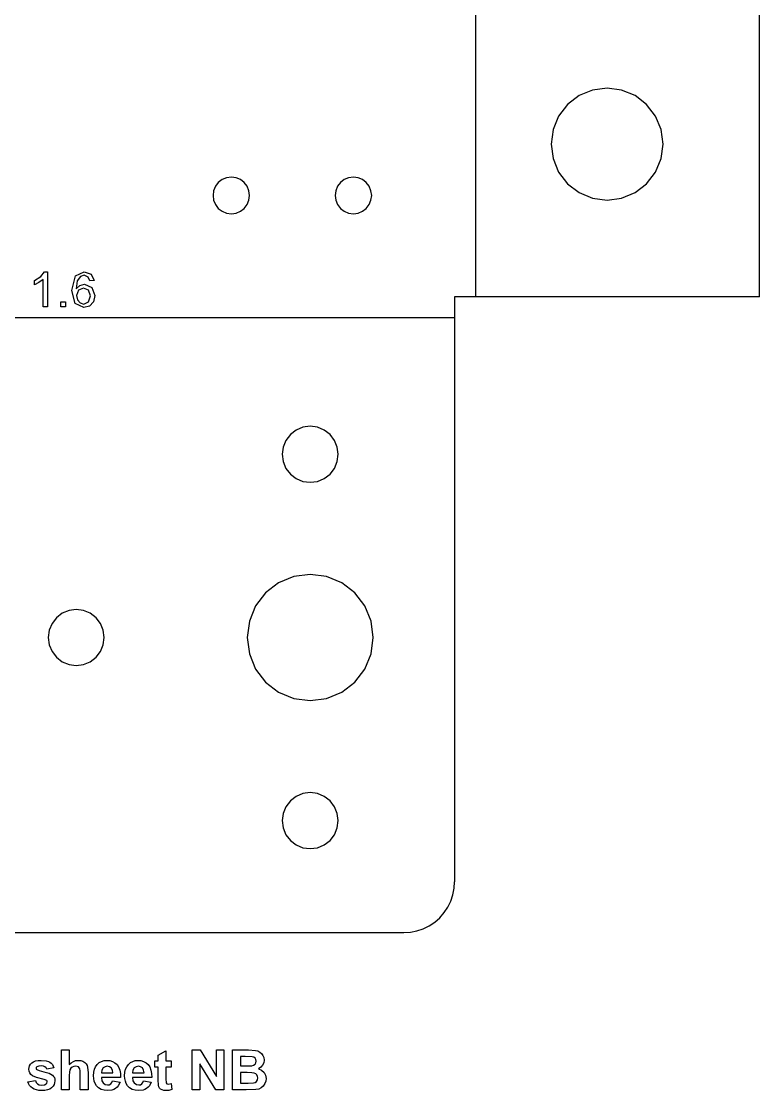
# Model space of a CAD drawing. Extents: x -235 to 145, y -3219 to -2628.
# Drawn here: x 72.8 to 145.4, y -3218.2 to -3113.1 of the extents above; entities that cross this region are included whole.
import ezdxf

# ---------------------------------------------------------------- set-up
doc = ezdxf.new("R2010")
doc.units = 0
doc.layers.add('Layer0', color=7, linetype='Continuous', true_color=0xffffff)
doc.layers.add('Mild Steel 2.5mm', color=7, linetype='Continuous', true_color=0xffffff)

msp = doc.modelspace()

# ---------------------------------------------------------------- linework, layer by layer
at = {"layer": 'Layer0'}
for p, q in [((117.48, -2690.21), (117.48, -3140.21)), ((145.42, -3140.21), (145.42, -2690.21)), ((130.42, -3119.71), (128.99, -3119.89)), ((131.84, -3119.89), (130.42, -3119.71)), ((127.67, -3120.44), (126.53, -3121.32)), ((128.99, -3119.89), (127.67, -3120.44)), ((133.17, -3120.44), (131.84, -3119.89)), ((134.31, -3121.32), (133.17, -3120.44)), ((126.53, -3121.32), (125.65, -3122.46)), ((135.18, -3122.46), (134.31, -3121.32)), ((125.65, -3122.46), (125.11, -3123.78)), ((135.73, -3123.78), (135.18, -3122.46)), ((125.11, -3123.78), (124.92, -3125.21)), ((135.92, -3125.21), (135.73, -3123.78)), ((124.92, -3125.21), (125.11, -3126.63)), ((135.73, -3126.63), (135.92, -3125.21)), ((125.11, -3126.63), (125.65, -3127.96)), ((135.18, -3127.96), (135.73, -3126.63)), ((125.65, -3127.96), (126.53, -3129.1)), ((134.31, -3129.1), (135.18, -3127.96)), ((92.2, -3128.98), (91.92, -3129.35)), ((92.58, -3128.69), (92.2, -3128.98)), ((93.01, -3128.51), (92.58, -3128.69)), ((93.48, -3128.45), (93.01, -3128.51)), ((93.94, -3128.51), (93.48, -3128.45)), ((94.38, -3128.69), (93.94, -3128.51)), ((94.75, -3128.98), (94.38, -3128.69)), ((95.03, -3129.35), (94.75, -3128.98)), ((104.2, -3128.98), (103.92, -3129.35)), ((104.58, -3128.69), (104.2, -3128.98)), ((105.01, -3128.51), (104.58, -3128.69)), ((105.48, -3128.45), (105.01, -3128.51)), ((105.94, -3128.51), (105.48, -3128.45)), ((106.38, -3128.69), (105.94, -3128.51)), ((106.75, -3128.98), (106.38, -3128.69)), ((107.03, -3129.35), (106.75, -3128.98)), ((126.53, -3129.1), (127.67, -3129.97)), ((133.17, -3129.97), (134.31, -3129.1)), ((91.74, -3129.78), (91.68, -3130.25)), ((91.68, -3130.25), (91.74, -3130.71)), ((91.92, -3129.35), (91.74, -3129.78)), ((95.21, -3129.78), (95.03, -3129.35)), ((95.28, -3130.25), (95.21, -3129.78)), ((95.21, -3130.71), (95.28, -3130.25)), ((103.74, -3129.78), (103.68, -3130.25)), ((103.68, -3130.25), (103.74, -3130.71)), ((103.92, -3129.35), (103.74, -3129.78)), ((107.21, -3129.78), (107.03, -3129.35)), ((107.28, -3130.25), (107.21, -3129.78)), ((107.21, -3130.71), (107.28, -3130.25)), ((127.67, -3129.97), (128.99, -3130.52)), ((131.84, -3130.52), (133.17, -3129.97)), ((91.74, -3130.71), (91.92, -3131.15)), ((91.92, -3131.15), (92.2, -3131.52)), ((94.75, -3131.52), (95.03, -3131.15)), ((95.03, -3131.15), (95.21, -3130.71)), ((103.74, -3130.71), (103.92, -3131.15)), ((103.92, -3131.15), (104.2, -3131.52)), ((106.75, -3131.52), (107.03, -3131.15)), ((107.03, -3131.15), (107.21, -3130.71)), ((128.99, -3130.52), (130.42, -3130.71)), ((130.42, -3130.71), (131.84, -3130.52)), ((92.2, -3131.52), (92.58, -3131.81)), ((92.58, -3131.81), (93.01, -3131.99)), ((93.01, -3131.99), (93.48, -3132.05)), ((93.48, -3132.05), (93.94, -3131.99)), ((93.94, -3131.99), (94.38, -3131.81)), ((94.38, -3131.81), (94.75, -3131.52)), ((104.2, -3131.52), (104.58, -3131.81)), ((104.58, -3131.81), (105.01, -3131.99)), ((105.01, -3131.99), (105.48, -3132.05)), ((105.48, -3132.05), (105.94, -3131.99)), ((105.94, -3131.99), (106.38, -3131.81)), ((106.38, -3131.81), (106.75, -3131.52)), ((74.12, -3138.61), (74.74, -3138.21)), ((74.12, -3139.02), (74.12, -3138.61)), ((74.97, -3138.51), (74.57, -3138.8)), ((74.74, -3138.21), (75.12, -3137.75)), ((74.97, -3141.2), (74.97, -3138.51)), ((75.12, -3137.75), (75.39, -3137.75)), ((75.39, -3137.75), (75.39, -3141.2)), ((77.79, -3139.59), (78.16, -3138.14)), ((78.16, -3138.14), (79.02, -3137.75)), ((78.33, -3138.63), (78.21, -3139.43)), ((78.64, -3138.21), (78.33, -3138.63)), ((79, -3138.1), (78.64, -3138.21)), ((79.42, -3138.28), (79, -3138.1)), ((79.02, -3137.75), (79.69, -3137.98)), ((79.58, -3138.64), (79.42, -3138.28)), ((80, -3138.61), (79.58, -3138.64)), ((79.69, -3137.98), (80, -3138.61)), ((74.57, -3138.8), (74.12, -3139.02)), ((78.12, -3140.87), (77.79, -3139.59)), ((78.21, -3139.43), (78.58, -3139.09)), ((78.47, -3139.55), (78.27, -3140.09)), ((78.96, -3139.35), (78.47, -3139.55)), ((78.58, -3139.09), (79.04, -3138.97)), ((79.44, -3139.55), (78.96, -3139.35)), ((79.04, -3138.97), (79.76, -3139.28)), ((79.63, -3140.11), (79.44, -3139.55)), ((79.76, -3139.28), (80.06, -3140.09)), ((76.71, -3141.2), (76.71, -3140.72)), ((76.71, -3140.72), (77.19, -3140.72)), ((77.19, -3140.72), (77.19, -3141.2)), ((78.27, -3140.09), (78.37, -3140.51)), ((78.37, -3140.51), (78.63, -3140.81)), ((78.63, -3140.81), (78.98, -3140.92)), ((78.98, -3140.92), (79.44, -3140.7)), ((79.44, -3140.7), (79.63, -3140.11)), ((79.92, -3140.69), (79.54, -3141.12)), ((80.06, -3140.09), (79.92, -3140.69)), ((115.43, -3140.21), (115.43, -3142.25)), ((117.48, -3140.21), (115.43, -3140.21)), ((145.42, -3140.21), (117.48, -3140.21)), ((75.39, -3141.2), (74.97, -3141.2)), ((77.19, -3141.2), (76.71, -3141.2)), ((78.98, -3141.26), (78.12, -3140.87)), ((79.54, -3141.12), (78.98, -3141.26)), ((7.03, -3142.25), (115.43, -3142.25)), ((115.43, -3142.25), (115.43, -3197.69)), ((99.86, -3153.31), (99.29, -3153.75)), ((100.52, -3153.03), (99.86, -3153.31)), ((101.23, -3152.94), (100.52, -3153.03)), ((101.95, -3153.03), (101.23, -3152.94)), ((102.61, -3153.31), (101.95, -3153.03)), ((103.18, -3153.75), (102.61, -3153.31)), ((98.85, -3154.32), (98.58, -3154.98)), ((99.29, -3153.75), (98.85, -3154.32)), ((103.62, -3154.32), (103.18, -3153.75)), ((103.89, -3154.98), (103.62, -3154.32)), ((98.58, -3154.98), (98.48, -3155.69)), ((103.98, -3155.69), (103.89, -3154.98)), ((98.48, -3155.69), (98.58, -3156.4)), ((98.58, -3156.4), (98.85, -3157.07)), ((103.62, -3157.07), (103.89, -3156.4)), ((103.89, -3156.4), (103.98, -3155.69)), ((98.85, -3157.07), (99.29, -3157.63)), ((99.29, -3157.63), (99.86, -3158.07)), ((102.61, -3158.07), (103.18, -3157.63)), ((103.18, -3157.63), (103.62, -3157.07)), ((99.86, -3158.07), (100.52, -3158.35)), ((100.52, -3158.35), (101.23, -3158.44)), ((101.23, -3158.44), (101.95, -3158.35)), ((101.95, -3158.35), (102.61, -3158.07)), ((99.63, -3167.7), (98.13, -3168.32)), ((101.23, -3167.49), (99.63, -3167.7)), ((102.84, -3167.7), (101.23, -3167.49)), ((104.33, -3168.32), (102.84, -3167.7)), ((98.13, -3168.32), (96.85, -3169.31)), ((105.62, -3169.31), (104.33, -3168.32)), ((96.85, -3169.31), (95.86, -3170.59)), ((106.6, -3170.59), (105.62, -3169.31)), ((76.86, -3171.31), (76.29, -3171.75)), ((77.52, -3171.03), (76.86, -3171.31)), ((78.23, -3170.94), (77.52, -3171.03)), ((78.95, -3171.03), (78.23, -3170.94)), ((79.61, -3171.31), (78.95, -3171.03)), ((80.18, -3171.75), (79.61, -3171.31)), ((95.86, -3170.59), (95.25, -3172.09)), ((107.22, -3172.09), (106.6, -3170.59)), ((75.85, -3172.32), (75.58, -3172.98)), ((76.29, -3171.75), (75.85, -3172.32)), ((80.62, -3172.32), (80.18, -3171.75)), ((80.89, -3172.98), (80.62, -3172.32)), ((95.25, -3172.09), (95.03, -3173.69)), ((107.43, -3173.69), (107.22, -3172.09)), ((75.58, -3172.98), (75.48, -3173.69)), ((80.98, -3173.69), (80.89, -3172.98)), ((75.48, -3173.69), (75.58, -3174.4)), ((75.58, -3174.4), (75.85, -3175.07)), ((80.62, -3175.07), (80.89, -3174.4)), ((80.89, -3174.4), (80.98, -3173.69)), ((95.03, -3173.69), (95.25, -3175.29)), ((107.22, -3175.29), (107.43, -3173.69)), ((75.85, -3175.07), (76.29, -3175.63)), ((80.18, -3175.63), (80.62, -3175.07)), ((95.25, -3175.29), (95.86, -3176.79)), ((106.6, -3176.79), (107.22, -3175.29)), ((76.29, -3175.63), (76.86, -3176.07)), ((76.86, -3176.07), (77.52, -3176.35)), ((77.52, -3176.35), (78.23, -3176.44)), ((78.23, -3176.44), (78.95, -3176.35)), ((78.95, -3176.35), (79.61, -3176.07)), ((79.61, -3176.07), (80.18, -3175.63)), ((95.86, -3176.79), (96.85, -3178.07)), ((105.62, -3178.07), (106.6, -3176.79)), ((96.85, -3178.07), (98.13, -3179.06)), ((104.33, -3179.06), (105.62, -3178.07)), ((98.13, -3179.06), (99.63, -3179.68)), ((99.63, -3179.68), (101.23, -3179.89)), ((101.23, -3179.89), (102.84, -3179.68)), ((102.84, -3179.68), (104.33, -3179.06)), ((100.52, -3189.03), (99.86, -3189.31)), ((101.23, -3188.94), (100.52, -3189.03)), ((101.95, -3189.03), (101.23, -3188.94)), ((102.61, -3189.31), (101.95, -3189.03)), ((99.29, -3189.75), (98.85, -3190.32)), ((99.86, -3189.31), (99.29, -3189.75)), ((103.18, -3189.75), (102.61, -3189.31)), ((103.62, -3190.32), (103.18, -3189.75)), ((98.58, -3190.98), (98.48, -3191.69)), ((98.85, -3190.32), (98.58, -3190.98)), ((103.89, -3190.98), (103.62, -3190.32)), ((103.98, -3191.69), (103.89, -3190.98)), ((98.48, -3191.69), (98.58, -3192.4)), ((103.89, -3192.4), (103.98, -3191.69)), ((98.58, -3192.4), (98.85, -3193.07)), ((98.85, -3193.07), (99.29, -3193.63)), ((103.18, -3193.63), (103.62, -3193.07)), ((103.62, -3193.07), (103.89, -3192.4)), ((99.29, -3193.63), (99.86, -3194.07)), ((99.86, -3194.07), (100.52, -3194.35)), ((100.52, -3194.35), (101.23, -3194.44)), ((101.23, -3194.44), (101.95, -3194.35)), ((101.95, -3194.35), (102.61, -3194.07)), ((102.61, -3194.07), (103.18, -3193.63)), ((115.26, -3198.98), (115.39, -3198.34)), ((115.39, -3198.34), (115.43, -3197.69)), ((114.76, -3200.19), (115.05, -3199.6)), ((115.05, -3199.6), (115.26, -3198.98)), ((113.97, -3201.23), (114.4, -3200.73)), ((114.4, -3200.73), (114.76, -3200.19)), ((112.93, -3202.02), (113.48, -3201.66)), ((113.48, -3201.66), (113.97, -3201.23)), ((12.03, -3202.69), (110.43, -3202.69)), ((110.43, -3202.69), (111.09, -3202.65)), ((111.09, -3202.65), (111.73, -3202.52)), ((111.73, -3202.52), (112.35, -3202.31)), ((112.35, -3202.31), (112.93, -3202.02))]:
    msp.add_line(p, q, dxfattribs=at)
at = {"layer": 'Mild Steel 2.5mm'}
for p, q in [((76.79, -3218.16, 0.02), (76.79, -3214.23, 0.02)), ((76.79, -3214.23, 0.02), (77.55, -3214.23, 0.02)), ((77.55, -3214.23, 0.02), (77.55, -3215.67, 0.02)), ((86.3, -3214.74, 0.02), (87.05, -3214.3, 0.02)), ((87.05, -3214.3, 0.02), (87.05, -3215.31, 0.02)), ((89.63, -3218.16, 0.02), (89.63, -3214.23, 0.02)), ((89.63, -3214.23, 0.02), (90.41, -3214.23, 0.02)), ((90.41, -3214.23, 0.02), (92.01, -3216.85, 0.02)), ((92.01, -3216.85, 0.02), (92.01, -3214.23, 0.02)), ((92.01, -3214.23, 0.02), (92.75, -3214.23, 0.02)), ((92.75, -3214.23, 0.02), (92.75, -3218.16, 0.02)), ((93.59, -3214.23, 0.02), (95.17, -3214.23, 0.02)), ((93.59, -3218.16, 0.02), (93.59, -3214.23, 0.02)), ((95.17, -3214.23, 0.02), (95.86, -3214.27, 0.02)), ((95.86, -3214.27, 0.02), (96.08, -3214.33, 0.02)), ((96.08, -3214.33, 0.02), (96.27, -3214.43, 0.02)), ((73.87, -3215.5, 0.02), (74.04, -3215.39, 0.02)), ((74.04, -3215.39, 0.02), (74.24, -3215.31, 0.02)), ((74.24, -3215.31, 0.02), (74.49, -3215.26, 0.02)), ((74.49, -3215.26, 0.02), (74.78, -3215.25, 0.02)), ((74.78, -3215.25, 0.02), (75.29, -3215.29, 0.02)), ((75.29, -3215.29, 0.02), (75.49, -3215.35, 0.02)), ((75.49, -3215.35, 0.02), (75.65, -3215.44, 0.02)), ((75.65, -3215.44, 0.02), (75.78, -3215.54, 0.02)), ((77.74, -3215.49, 0.02), (77.95, -3215.35, 0.02)), ((77.95, -3215.35, 0.02), (78.17, -3215.27, 0.02)), ((78.17, -3215.27, 0.02), (78.42, -3215.25, 0.02)), ((78.42, -3215.25, 0.02), (78.67, -3215.27, 0.02)), ((78.67, -3215.27, 0.02), (78.89, -3215.34, 0.02)), ((78.89, -3215.34, 0.02), (79.07, -3215.45, 0.02)), ((79.07, -3215.45, 0.02), (79.2, -3215.59, 0.02)), ((80.5, -3215.47, 0.02), (80.72, -3215.35, 0.02)), ((80.72, -3215.35, 0.02), (80.97, -3215.27, 0.02)), ((80.97, -3215.27, 0.02), (81.24, -3215.25, 0.02)), ((81.24, -3215.25, 0.02), (81.54, -3215.27, 0.02)), ((81.54, -3215.27, 0.02), (81.81, -3215.35, 0.02)), ((81.81, -3215.35, 0.02), (82.04, -3215.48, 0.02)), ((83.55, -3215.47, 0.02), (83.78, -3215.35, 0.02)), ((83.78, -3215.35, 0.02), (84.02, -3215.27, 0.02)), ((84.02, -3215.27, 0.02), (84.29, -3215.25, 0.02)), ((84.29, -3215.25, 0.02), (84.59, -3215.27, 0.02)), ((84.59, -3215.27, 0.02), (84.86, -3215.35, 0.02)), ((84.86, -3215.35, 0.02), (85.1, -3215.48, 0.02)), ((85.95, -3215.91, 0.02), (85.95, -3215.31, 0.02)), ((85.95, -3215.31, 0.02), (86.3, -3215.31, 0.02)), ((86.3, -3215.31, 0.02), (86.3, -3214.74, 0.02)), ((87.05, -3215.31, 0.02), (87.57, -3215.31, 0.02)), ((87.57, -3215.31, 0.02), (87.57, -3215.91, 0.02)), ((94.39, -3214.88, 0.02), (94.39, -3215.79, 0.02)), ((94.85, -3214.88, 0.02), (94.39, -3214.88, 0.02)), ((95.52, -3214.89, 0.02), (94.85, -3214.88, 0.02)), ((95.7, -3214.94, 0.02), (95.52, -3214.89, 0.02)), ((95.82, -3215.03, 0.02), (95.7, -3214.94, 0.02)), ((95.9, -3215.16, 0.02), (95.82, -3215.03, 0.02)), ((95.89, -3215.5, 0.02), (95.92, -3215.33, 0.02)), ((95.92, -3215.33, 0.02), (95.9, -3215.16, 0.02)), ((96.27, -3214.43, 0.02), (96.44, -3214.57, 0.02)), ((96.44, -3214.57, 0.02), (96.58, -3214.76, 0.02)), ((96.58, -3214.76, 0.02), (96.67, -3214.97, 0.02)), ((96.7, -3215.22, 0.02), (96.66, -3215.48, 0.02)), ((96.67, -3214.97, 0.02), (96.7, -3215.22, 0.02)), ((73.58, -3216.12, 0.02), (73.6, -3215.94, 0.02)), ((73.6, -3216.31, 0.02), (73.58, -3216.12, 0.02)), ((73.6, -3215.94, 0.02), (73.65, -3215.78, 0.02)), ((73.66, -3216.49, 0.02), (73.6, -3216.31, 0.02)), ((73.65, -3215.78, 0.02), (73.74, -3215.63, 0.02)), ((73.77, -3216.63, 0.02), (73.66, -3216.49, 0.02)), ((73.74, -3215.63, 0.02), (73.87, -3215.5, 0.02)), ((74.3, -3215.94, 0.02), (74.28, -3216.02, 0.02)), ((74.28, -3216.02, 0.02), (74.3, -3216.1, 0.02)), ((74.36, -3215.87, 0.02), (74.3, -3215.94, 0.02)), ((74.3, -3216.1, 0.02), (74.35, -3216.16, 0.02)), ((74.35, -3216.16, 0.02), (74.58, -3216.25, 0.02)), ((74.54, -3215.81, 0.02), (74.36, -3215.87, 0.02)), ((74.79, -3215.79, 0.02), (74.54, -3215.81, 0.02)), ((74.58, -3216.25, 0.02), (75.06, -3216.37, 0.02)), ((75, -3215.81, 0.02), (74.79, -3215.79, 0.02)), ((75.15, -3215.88, 0.02), (75, -3215.81, 0.02)), ((75.06, -3216.37, 0.02), (75.57, -3216.52, 0.02)), ((75.26, -3215.98, 0.02), (75.15, -3215.88, 0.02)), ((75.33, -3216.13, 0.02), (75.26, -3215.98, 0.02)), ((76.04, -3216, 0.02), (75.33, -3216.13, 0.02)), ((75.78, -3215.54, 0.02), (75.89, -3215.67, 0.02)), ((75.89, -3215.67, 0.02), (76.04, -3216, 0.02)), ((77.55, -3215.67, 0.02), (77.74, -3215.49, 0.02)), ((77.56, -3216.42, 0.02), (77.55, -3216.73, 0.02)), ((77.61, -3216.19, 0.02), (77.56, -3216.42, 0.02)), ((77.7, -3216.03, 0.02), (77.61, -3216.19, 0.02)), ((77.83, -3215.91, 0.02), (77.7, -3216.03, 0.02)), ((77.99, -3215.85, 0.02), (77.83, -3215.91, 0.02)), ((78.17, -3215.82, 0.02), (77.99, -3215.85, 0.02)), ((78.32, -3215.84, 0.02), (78.17, -3215.82, 0.02)), ((78.44, -3215.89, 0.02), (78.32, -3215.84, 0.02)), ((78.53, -3215.98, 0.02), (78.44, -3215.89, 0.02)), ((78.59, -3216.09, 0.02), (78.53, -3215.98, 0.02)), ((78.62, -3216.29, 0.02), (78.59, -3216.09, 0.02)), ((78.63, -3216.65, 0.02), (78.62, -3216.29, 0.02)), ((79.2, -3215.59, 0.02), (79.29, -3215.75, 0.02)), ((79.29, -3215.75, 0.02), (79.35, -3215.92, 0.02)), ((79.35, -3215.92, 0.02), (79.39, -3216.49, 0.02)), ((79.39, -3216.49, 0.02), (79.39, -3218.16, 0.02)), ((79.93, -3216.76, 0.02), (79.95, -3216.42, 0.02)), ((79.95, -3216.42, 0.02), (80.02, -3216.12, 0.02)), ((80.02, -3216.12, 0.02), (80.14, -3215.87, 0.02)), ((80.14, -3215.87, 0.02), (80.3, -3215.65, 0.02)), ((80.3, -3215.65, 0.02), (80.5, -3215.47, 0.02)), ((80.76, -3216.21, 0.02), (80.72, -3216.49, 0.02)), ((80.72, -3216.49, 0.02), (81.84, -3216.49, 0.02)), ((80.88, -3216, 0.02), (80.76, -3216.21, 0.02)), ((81.06, -3215.87, 0.02), (80.88, -3216, 0.02)), ((81.28, -3215.82, 0.02), (81.06, -3215.87, 0.02)), ((81.5, -3215.87, 0.02), (81.28, -3215.82, 0.02)), ((81.68, -3215.99, 0.02), (81.5, -3215.87, 0.02)), ((81.8, -3216.2, 0.02), (81.68, -3215.99, 0.02)), ((81.84, -3216.49, 0.02), (81.8, -3216.2, 0.02)), ((82.04, -3215.48, 0.02), (82.24, -3215.67, 0.02)), ((82.24, -3215.67, 0.02), (82.4, -3215.9, 0.02)), ((82.4, -3215.9, 0.02), (82.51, -3216.2, 0.02)), ((82.51, -3216.2, 0.02), (82.58, -3216.55, 0.02)), ((82.99, -3216.76, 0.02), (83.01, -3216.42, 0.02)), ((83.01, -3216.42, 0.02), (83.08, -3216.12, 0.02)), ((83.08, -3216.12, 0.02), (83.2, -3215.87, 0.02)), ((83.2, -3215.87, 0.02), (83.36, -3215.65, 0.02)), ((83.36, -3215.65, 0.02), (83.55, -3215.47, 0.02)), ((83.81, -3216.21, 0.02), (83.77, -3216.49, 0.02)), ((83.77, -3216.49, 0.02), (84.9, -3216.49, 0.02)), ((83.93, -3216, 0.02), (83.81, -3216.21, 0.02)), ((84.11, -3215.87, 0.02), (83.93, -3216, 0.02)), ((84.34, -3215.82, 0.02), (84.11, -3215.87, 0.02)), ((84.55, -3215.87, 0.02), (84.34, -3215.82, 0.02)), ((84.73, -3215.99, 0.02), (84.55, -3215.87, 0.02)), ((84.85, -3216.2, 0.02), (84.73, -3215.99, 0.02)), ((84.9, -3216.49, 0.02), (84.85, -3216.2, 0.02)), ((85.1, -3215.48, 0.02), (85.3, -3215.67, 0.02)), ((85.3, -3215.67, 0.02), (85.46, -3215.9, 0.02)), ((85.46, -3215.9, 0.02), (85.57, -3216.2, 0.02)), ((85.57, -3216.2, 0.02), (85.63, -3216.55, 0.02)), ((86.3, -3215.91, 0.02), (85.95, -3215.91, 0.02)), ((86.3, -3217.15, 0.02), (86.3, -3215.91, 0.02)), ((87.57, -3215.91, 0.02), (87.05, -3215.91, 0.02)), ((87.05, -3215.91, 0.02), (87.05, -3217.06, 0.02)), ((91.96, -3218.16, 0.02), (90.37, -3215.59, 0.02)), ((90.37, -3215.59, 0.02), (90.37, -3218.16, 0.02)), ((94.39, -3215.79, 0.02), (94.91, -3215.79, 0.02)), ((94.39, -3216.44, 0.02), (94.39, -3217.5, 0.02)), ((95.03, -3216.44, 0.02), (94.39, -3216.44, 0.02)), ((94.91, -3215.79, 0.02), (95.49, -3215.78, 0.02)), ((95.48, -3216.46, 0.02), (95.03, -3216.44, 0.02)), ((95.73, -3216.5, 0.02), (95.48, -3216.46, 0.02)), ((95.49, -3215.78, 0.02), (95.67, -3215.73, 0.02)), ((95.67, -3215.73, 0.02), (95.81, -3215.64, 0.02)), ((95.88, -3216.57, 0.02), (95.73, -3216.5, 0.02)), ((95.81, -3215.64, 0.02), (95.89, -3215.5, 0.02)), ((96.37, -3215.93, 0.02), (96.14, -3216.07, 0.02)), ((96.14, -3216.07, 0.02), (96.46, -3216.21, 0.02)), ((96.55, -3215.72, 0.02), (96.37, -3215.93, 0.02)), ((96.46, -3216.21, 0.02), (96.7, -3216.43, 0.02)), ((96.66, -3215.48, 0.02), (96.55, -3215.72, 0.02)), ((96.7, -3216.43, 0.02), (96.84, -3216.7, 0.02)), ((73.47, -3217.35, 0.02), (74.23, -3217.23, 0.02)), ((73.54, -3217.54, 0.02), (73.47, -3217.35, 0.02)), ((73.64, -3217.71, 0.02), (73.54, -3217.54, 0.02)), ((73.92, -3216.76, 0.02), (73.77, -3216.63, 0.02)), ((74.33, -3216.94, 0.02), (73.92, -3216.76, 0.02)), ((74.23, -3217.23, 0.02), (74.3, -3217.42, 0.02)), ((74.3, -3217.42, 0.02), (74.43, -3217.56, 0.02)), ((75.07, -3217.13, 0.02), (74.33, -3216.94, 0.02)), ((75.33, -3217.23, 0.02), (75.07, -3217.13, 0.02)), ((75.28, -3217.57, 0.02), (75.35, -3217.48, 0.02)), ((75.37, -3217.29, 0.02), (75.33, -3217.23, 0.02)), ((75.35, -3217.48, 0.02), (75.38, -3217.37, 0.02)), ((75.38, -3217.37, 0.02), (75.37, -3217.29, 0.02)), ((75.57, -3216.52, 0.02), (75.9, -3216.71, 0.02)), ((75.9, -3216.71, 0.02), (76, -3216.82, 0.02)), ((76, -3216.82, 0.02), (76.08, -3216.95, 0.02)), ((76.11, -3217.46, 0.02), (76.05, -3217.63, 0.02)), ((76.08, -3216.95, 0.02), (76.12, -3217.1, 0.02)), ((76.14, -3217.27, 0.02), (76.11, -3217.46, 0.02)), ((76.12, -3217.1, 0.02), (76.14, -3217.27, 0.02)), ((77.55, -3216.73, 0.02), (77.55, -3218.16, 0.02)), ((78.63, -3218.16, 0.02), (78.63, -3216.65, 0.02)), ((79.95, -3217.04, 0.02), (79.93, -3216.76, 0.02)), ((80, -3217.3, 0.02), (79.95, -3217.04, 0.02)), ((80.09, -3217.53, 0.02), (80, -3217.3, 0.02)), ((80.21, -3217.74, 0.02), (80.09, -3217.53, 0.02)), ((82.59, -3216.95, 0.02), (80.7, -3216.95, 0.02)), ((80.7, -3216.95, 0.02), (80.75, -3217.25, 0.02)), ((80.75, -3217.25, 0.02), (80.89, -3217.47, 0.02)), ((80.89, -3217.47, 0.02), (81.08, -3217.61, 0.02)), ((81.62, -3217.56, 0.02), (81.72, -3217.44, 0.02)), ((81.72, -3217.44, 0.02), (81.8, -3217.25, 0.02)), ((81.8, -3217.25, 0.02), (82.55, -3217.38, 0.02)), ((82.55, -3217.38, 0.02), (82.37, -3217.74, 0.02)), ((82.58, -3216.55, 0.02), (82.59, -3216.95, 0.02)), ((83, -3217.04, 0.02), (82.99, -3216.76, 0.02)), ((83.06, -3217.3, 0.02), (83, -3217.04, 0.02)), ((83.15, -3217.53, 0.02), (83.06, -3217.3, 0.02)), ((83.27, -3217.74, 0.02), (83.15, -3217.53, 0.02)), ((85.65, -3216.95, 0.02), (83.76, -3216.95, 0.02)), ((83.76, -3216.95, 0.02), (83.81, -3217.25, 0.02)), ((83.81, -3217.25, 0.02), (83.94, -3217.47, 0.02)), ((83.94, -3217.47, 0.02), (84.14, -3217.61, 0.02)), ((84.67, -3217.56, 0.02), (84.78, -3217.44, 0.02)), ((84.78, -3217.44, 0.02), (84.86, -3217.25, 0.02)), ((84.86, -3217.25, 0.02), (85.61, -3217.38, 0.02)), ((85.61, -3217.38, 0.02), (85.42, -3217.74, 0.02)), ((85.63, -3216.55, 0.02), (85.65, -3216.95, 0.02)), ((86.32, -3217.68, 0.02), (86.3, -3217.15, 0.02)), ((87.05, -3217.06, 0.02), (87.07, -3217.47, 0.02)), ((87.07, -3217.47, 0.02), (87.14, -3217.56, 0.02)), ((87.26, -3217.6, 0.02), (87.57, -3217.53, 0.02)), ((87.57, -3217.53, 0.02), (87.63, -3218.11, 0.02)), ((94.39, -3217.5, 0.02), (95.12, -3217.5, 0.02)), ((95.12, -3217.5, 0.02), (95.67, -3217.47, 0.02)), ((95.67, -3217.47, 0.02), (95.83, -3217.42, 0.02)), ((95.83, -3217.42, 0.02), (95.96, -3217.32, 0.02)), ((95.98, -3216.68, 0.02), (95.88, -3216.57, 0.02)), ((95.96, -3217.32, 0.02), (96.04, -3217.17, 0.02)), ((96.05, -3216.82, 0.02), (95.98, -3216.68, 0.02)), ((96.04, -3217.17, 0.02), (96.07, -3216.98, 0.02)), ((96.07, -3216.98, 0.02), (96.05, -3216.82, 0.02)), ((96.76, -3217.54, 0.02), (96.62, -3217.77, 0.02)), ((96.86, -3217.28, 0.02), (96.76, -3217.54, 0.02)), ((96.84, -3216.7, 0.02), (96.89, -3217.02, 0.02)), ((96.89, -3217.02, 0.02), (96.86, -3217.28, 0.02)), ((73.76, -3217.86, 0.02), (73.64, -3217.71, 0.02)), ((73.92, -3217.99, 0.02), (73.76, -3217.86, 0.02)), ((74.1, -3218.09, 0.02), (73.92, -3217.99, 0.02)), ((74.32, -3218.16, 0.02), (74.1, -3218.09, 0.02)), ((74.56, -3218.21, 0.02), (74.32, -3218.16, 0.02)), ((74.43, -3217.56, 0.02), (74.6, -3217.65, 0.02)), ((74.84, -3218.22, 0.02), (74.56, -3218.21, 0.02)), ((74.6, -3217.65, 0.02), (74.84, -3217.68, 0.02)), ((74.84, -3217.68, 0.02), (75.1, -3217.65, 0.02)), ((75.14, -3218.21, 0.02), (74.84, -3218.22, 0.02)), ((75.1, -3217.65, 0.02), (75.28, -3217.57, 0.02)), ((75.4, -3218.15, 0.02), (75.14, -3218.21, 0.02)), ((75.62, -3218.07, 0.02), (75.4, -3218.15, 0.02)), ((75.81, -3217.94, 0.02), (75.62, -3218.07, 0.02)), ((75.95, -3217.79, 0.02), (75.81, -3217.94, 0.02)), ((76.05, -3217.63, 0.02), (75.95, -3217.79, 0.02)), ((77.55, -3218.16, 0.02), (76.79, -3218.16, 0.02)), ((79.39, -3218.16, 0.02), (78.63, -3218.16, 0.02)), ((80.42, -3217.95, 0.02), (80.21, -3217.74, 0.02)), ((80.67, -3218.1, 0.02), (80.42, -3217.95, 0.02)), ((80.97, -3218.19, 0.02), (80.67, -3218.1, 0.02)), ((81.31, -3218.22, 0.02), (80.97, -3218.19, 0.02)), ((81.08, -3217.61, 0.02), (81.32, -3217.66, 0.02)), ((81.74, -3218.17, 0.02), (81.31, -3218.22, 0.02)), ((81.32, -3217.66, 0.02), (81.48, -3217.64, 0.02)), ((81.48, -3217.64, 0.02), (81.62, -3217.56, 0.02)), ((81.93, -3218.1, 0.02), (81.74, -3218.17, 0.02)), ((82.1, -3218.01, 0.02), (81.93, -3218.1, 0.02)), ((82.24, -3217.89, 0.02), (82.1, -3218.01, 0.02)), ((82.37, -3217.74, 0.02), (82.24, -3217.89, 0.02)), ((83.47, -3217.95, 0.02), (83.27, -3217.74, 0.02)), ((83.72, -3218.1, 0.02), (83.47, -3217.95, 0.02)), ((84.02, -3218.19, 0.02), (83.72, -3218.1, 0.02)), ((84.37, -3218.22, 0.02), (84.02, -3218.19, 0.02)), ((84.14, -3217.61, 0.02), (84.38, -3217.66, 0.02)), ((84.8, -3218.17, 0.02), (84.37, -3218.22, 0.02)), ((84.38, -3217.66, 0.02), (84.54, -3217.64, 0.02)), ((84.54, -3217.64, 0.02), (84.67, -3217.56, 0.02)), ((84.98, -3218.1, 0.02), (84.8, -3218.17, 0.02)), ((85.15, -3218.01, 0.02), (84.98, -3218.1, 0.02)), ((85.3, -3217.89, 0.02), (85.15, -3218.01, 0.02)), ((85.42, -3217.74, 0.02), (85.3, -3217.89, 0.02)), ((86.36, -3217.85, 0.02), (86.32, -3217.68, 0.02)), ((86.43, -3217.98, 0.02), (86.36, -3217.85, 0.02)), ((86.53, -3218.08, 0.02), (86.43, -3217.98, 0.02)), ((86.67, -3218.16, 0.02), (86.53, -3218.08, 0.02)), ((86.84, -3218.21, 0.02), (86.67, -3218.16, 0.02)), ((87.04, -3218.22, 0.02), (86.84, -3218.21, 0.02)), ((87.35, -3218.2, 0.02), (87.04, -3218.22, 0.02)), ((87.14, -3217.56, 0.02), (87.26, -3217.6, 0.02)), ((87.63, -3218.11, 0.02), (87.35, -3218.2, 0.02)), ((90.37, -3218.16, 0.02), (89.63, -3218.16, 0.02)), ((92.75, -3218.16, 0.02), (91.96, -3218.16, 0.02)), ((94.93, -3218.16, 0.02), (93.59, -3218.16, 0.02)), ((95.89, -3218.13, 0.02), (94.93, -3218.16, 0.02)), ((96.18, -3218.07, 0.02), (95.89, -3218.13, 0.02)), ((96.42, -3217.95, 0.02), (96.18, -3218.07, 0.02)), ((96.62, -3217.77, 0.02), (96.42, -3217.95, 0.02))]:
    msp.add_line(p, q, dxfattribs=at)

doc.saveas('drawing.dxf')
